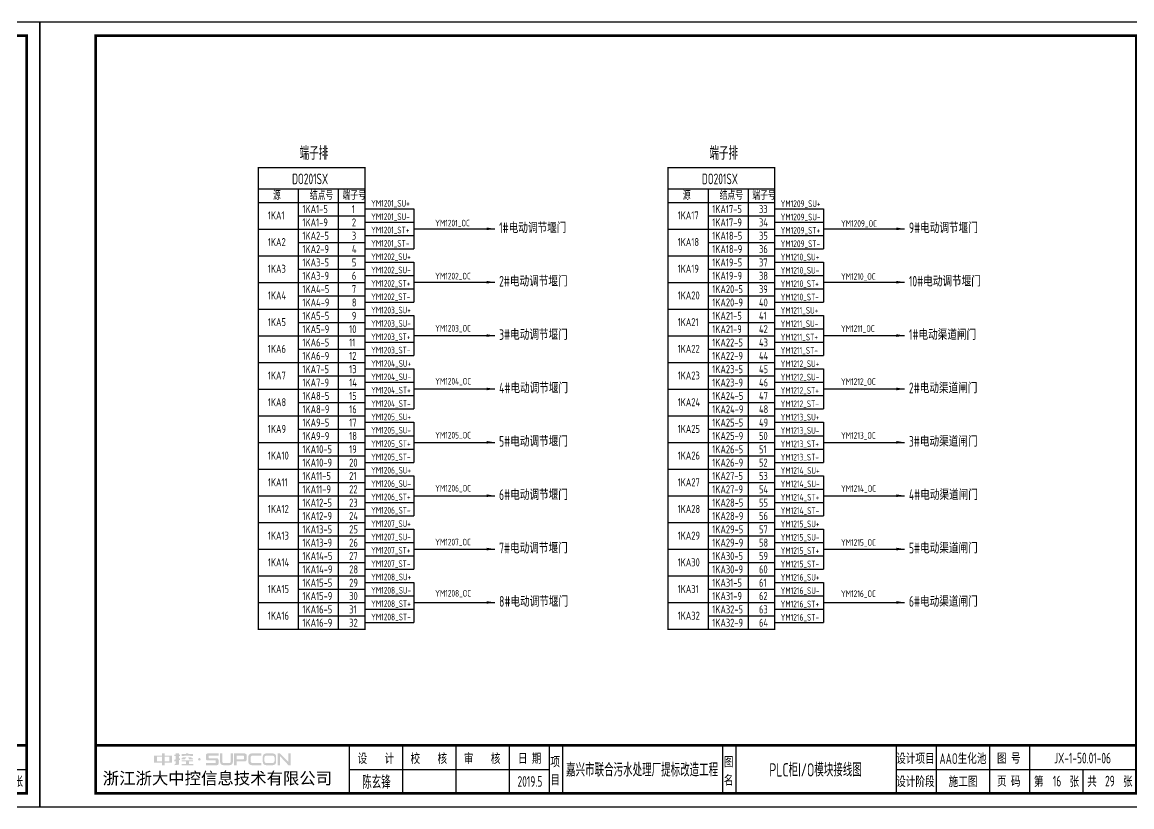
# Model space of a CAD drawing. Header units: millimetres. Extents: x 30557 to 235556, y -116603 to -73383.
# Drawn here: x 42964 to 47122, y -87020 to -84080 of the extents above; entities that cross this region are included whole.
import ezdxf
from ezdxf.enums import TextEntityAlignment as Align

# ---------------------------------------------------------------- set-up
doc = ezdxf.new("R2010")
doc.units = ezdxf.units.MM
doc.layers.add('1', color=3, linetype='Continuous')
doc.layers.add('符号层', color=3, linetype='Continuous')
doc.layers.add('_Drawing', color=7, linetype='Continuous', lineweight=25)
doc.styles.add('supcon', font='sceie.shx', dxfattribs={"width": 0.75, "height": 40, "bigfont": 'sceic.shx'})
doc.styles.add('Title', font='', dxfattribs={"height": 45})
doc.styles.get('Title').set_extended_font_data('SimHei')

# ---------------------------------------------------------------- blocks, each defined once
blk = doc.blocks.new('中控·SUPCON')
at = {"linetype": 'Continuous'}
h = blk.add_hatch(color=2, dxfattribs=at)
h.dxf.hatch_style = 1
h.paths.add_polyline_path([(34, 33), (20, 33), (20, 37), (15, 37), (15, 36), (15, 33), (0, 33), (0, 20), (13, 20), (15, 20), (15, 15), (20, 15), (20, 20), (22, 20), (34, 20)])
h.paths.add_polyline_path([(20, 30), (20, 31), (29, 31), (29, 22), (20, 22)], flags=16)
h.paths.add_polyline_path([(15, 30), (15, 22), (6, 22), (6, 31), (15, 31)], flags=16)
h.paths.add_polyline_path([(47, 32), (49, 32), (49, 35), (47, 35), (47, 37), (41, 37), (41, 35), (38, 35), (38, 32), (41, 32), (41, 25.8), (38, 25), (38, 22), (41, 22.8), (41, 18.3), (39, 17), (39, 15), (47, 16), (47, 24.5), (49, 25), (49, 28), (47, 27.5)])
h.paths.add_polyline_path([(61, 30), (55, 30), (52, 28), (52, 26), (58, 26)])
h.paths.add_polyline_path([(73, 28), (71, 28), (70, 30), (64, 30), (66, 26), (73, 26)])
h.paths.add_polyline_path([(73, 36), (64.6, 36), (64.6, 37), (60.4, 37), (60.4, 36), (52, 36), (52, 32), (56.8, 32), (56.8, 33.1), (68.2, 33.1), (68.2, 32), (73, 32)])
h.paths.add_polyline_path([(66, 22), (73, 22), (73, 24), (52, 24), (52, 22), (60, 22), (60, 17), (52, 17), (52, 15), (74, 15), (74, 17), (66, 17)])
h.paths.add_polyline_path([(82.7, 26.1, 1), (87.6, 26.1, 1)])
h.paths.add_polyline_path([(118, 28), (103.5, 28, -0.414214), (102.5, 29), (102.5, 32, -0.414214), (103.5, 33), (121, 33), (121, 37), (100.5, 37, 0.414214), (97.5, 34), (97.5, 27, 0.414214), (100.5, 24), (115, 24, -0.414214), (116, 23), (116, 20, -0.414214), (115, 19), (97.5, 19), (97.5, 15), (118, 15, 0.414214), (121, 18), (121, 25, 0.414214)])
h.paths.add_polyline_path([(128, 37), (124, 37), (124, 36), (124, 21, 0.414214), (130, 15), (142, 15, 0.414214), (148, 21), (148, 37), (144, 37), (144, 22, -0.414214), (141, 19), (131, 19, -0.414214), (128, 22)])
h.paths.add_polyline_path([(174, 26), (174, 33, 0.414214), (170, 37), (150, 37), (150, 36), (150, 15), (155, 15), (155, 22), (170, 22, 0.414214)])
h.paths.add_polyline_path([(167, 26), (155, 26), (155, 33), (167, 33, -0.414214), (169, 31), (169, 28, -0.414214)], flags=16)
h.paths.add_polyline_path([(201, 19), (185, 19, -0.414214), (181, 23), (181, 29, -0.414214), (185, 33), (201, 33), (201, 37), (183, 37, 0.414214), (177, 31), (177, 21, 0.414214), (183, 15), (201, 15)])
h.paths.add_polyline_path([(229, 21), (229, 31, 0.414214), (223, 37), (210, 37, 0.414214), (204, 31), (204, 21, 0.414214), (210, 15), (223, 15, 0.414214)])
h.paths.add_polyline_path([(207, 23), (207, 29, -0.414214), (211, 33), (222, 33, -0.414214), (226, 29), (226, 23, -0.414214), (222, 19), (211, 19, -0.414214)], flags=16)
h.paths.add_polyline_path([(236, 32.1), (252, 15), (256, 15), (256, 37), (252, 37), (252, 21), (236, 37), (232, 37), (232, 36), (232, 15), (236, 15)])
h = blk.add_hatch(color=2, dxfattribs=at)
h.dxf.hatch_style = 1
h.paths.add_polyline_path([(34, 33), (20, 33), (20, 37), (15, 37), (15, 36), (15, 33), (0, 33), (0, 20), (13, 20), (15, 20), (15, 15), (20, 15), (20, 20), (22, 20), (34, 20)])
h.paths.add_polyline_path([(20, 30), (20, 31), (29, 31), (29, 22), (20, 22)], flags=16)
h.paths.add_polyline_path([(15, 30), (15, 22), (6, 22), (6, 31), (15, 31)], flags=16)
h.paths.add_polyline_path([(47, 32), (49, 32), (49, 35), (47, 35), (47, 37), (41, 37), (41, 35), (38, 35), (38, 32), (41, 32), (41, 25.8), (38, 25), (38, 22), (41, 22.8), (41, 18.3), (39, 17), (39, 15), (47, 16), (47, 24.5), (49, 25), (49, 28), (47, 27.5)])
h.paths.add_polyline_path([(61, 30), (55, 30), (52, 28), (52, 26), (58, 26)])
h.paths.add_polyline_path([(73, 28), (71, 28), (70, 30), (64, 30), (66, 26), (73, 26)])
h.paths.add_polyline_path([(73, 36), (64.6, 36), (64.6, 37), (60.4, 37), (60.4, 36), (52, 36), (52, 32), (56.8, 32), (56.8, 33.1), (68.2, 33.1), (68.2, 32), (73, 32)])
h.paths.add_polyline_path([(66, 22), (73, 22), (73, 24), (52, 24), (52, 22), (60, 22), (60, 17), (52, 17), (52, 15), (74, 15), (74, 17), (66, 17)])
h.paths.add_polyline_path([(82.7, 26.1, 1), (87.6, 26.1, 1)])
h.paths.add_polyline_path([(118, 28), (103.5, 28, -0.414214), (102.5, 29), (102.5, 32, -0.414214), (103.5, 33), (121, 33), (121, 37), (100.5, 37, 0.414214), (97.5, 34), (97.5, 27, 0.414214), (100.5, 24), (115, 24, -0.414214), (116, 23), (116, 20, -0.414214), (115, 19), (97.5, 19), (97.5, 15), (118, 15, 0.414214), (121, 18), (121, 25, 0.414214)])
h.paths.add_polyline_path([(128, 37), (124, 37), (124, 36), (124, 21, 0.414214), (130, 15), (142, 15, 0.414214), (148, 21), (148, 37), (144, 37), (144, 22, -0.414214), (141, 19), (131, 19, -0.414214), (128, 22)])
h.paths.add_polyline_path([(174, 26), (174, 33, 0.414214), (170, 37), (150, 37), (150, 36), (150, 15), (155, 15), (155, 22), (170, 22, 0.414214)])
h.paths.add_polyline_path([(167, 26), (155, 26), (155, 33), (167, 33, -0.414214), (169, 31), (169, 28, -0.414214)], flags=16)
h.paths.add_polyline_path([(201, 19), (185, 19, -0.414214), (181, 23), (181, 29, -0.414214), (185, 33), (201, 33), (201, 37), (183, 37, 0.414214), (177, 31), (177, 21, 0.414214), (183, 15), (201, 15)])
h.paths.add_polyline_path([(229, 21), (229, 31, 0.414214), (223, 37), (210, 37, 0.414214), (204, 31), (204, 21, 0.414214), (210, 15), (223, 15, 0.414214)])
h.paths.add_polyline_path([(207, 23), (207, 29, -0.414214), (211, 33), (222, 33, -0.414214), (226, 29), (226, 23, -0.414214), (222, 19), (211, 19, -0.414214)], flags=16)
h.paths.add_polyline_path([(236, 32.1), (252, 15), (256, 15), (256, 37), (252, 37), (252, 21), (236, 37), (232, 37), (232, 36), (232, 15), (236, 15)])
h = blk.add_hatch(color=2, dxfattribs=at)
h.dxf.hatch_style = 1
h.paths.add_polyline_path([(34, 33), (20, 33), (20, 37), (15, 37), (15, 36), (15, 33), (0, 33), (0, 20), (13, 20), (15, 20), (15, 15), (20, 15), (20, 20), (22, 20), (34, 20)])
h.paths.add_polyline_path([(20, 30), (20, 31), (29, 31), (29, 22), (20, 22)], flags=16)
h.paths.add_polyline_path([(15, 30), (15, 22), (6, 22), (6, 31), (15, 31)], flags=16)
h.paths.add_polyline_path([(47, 32), (49, 32), (49, 35), (47, 35), (47, 37), (41, 37), (41, 35), (38, 35), (38, 32), (41, 32), (41, 25.8), (38, 25), (38, 22), (41, 22.8), (41, 18.3), (39, 17), (39, 15), (47, 16), (47, 24.5), (49, 25), (49, 28), (47, 27.5)])
h.paths.add_polyline_path([(61, 30), (55, 30), (52, 28), (52, 26), (58, 26)])
h.paths.add_polyline_path([(73, 28), (71, 28), (70, 30), (64, 30), (66, 26), (73, 26)])
h.paths.add_polyline_path([(73, 36), (64.6, 36), (64.6, 37), (60.4, 37), (60.4, 36), (52, 36), (52, 32), (56.8, 32), (56.8, 33.1), (68.2, 33.1), (68.2, 32), (73, 32)])
h.paths.add_polyline_path([(66, 22), (73, 22), (73, 24), (52, 24), (52, 22), (60, 22), (60, 17), (52, 17), (52, 15), (74, 15), (74, 17), (66, 17)])
h.paths.add_polyline_path([(82.7, 26.1, 1), (87.6, 26.1, 1)])
h.paths.add_polyline_path([(118, 28), (103.5, 28, -0.414214), (102.5, 29), (102.5, 32, -0.414214), (103.5, 33), (121, 33), (121, 37), (100.5, 37, 0.414214), (97.5, 34), (97.5, 27, 0.414214), (100.5, 24), (115, 24, -0.414214), (116, 23), (116, 20, -0.414214), (115, 19), (97.5, 19), (97.5, 15), (118, 15, 0.414214), (121, 18), (121, 25, 0.414214)])
h.paths.add_polyline_path([(128, 37), (124, 37), (124, 36), (124, 21, 0.414214), (130, 15), (142, 15, 0.414214), (148, 21), (148, 37), (144, 37), (144, 22, -0.414214), (141, 19), (131, 19, -0.414214), (128, 22)])
h.paths.add_polyline_path([(174, 26), (174, 33, 0.414214), (170, 37), (150, 37), (150, 36), (150, 15), (155, 15), (155, 22), (170, 22, 0.414214)])
h.paths.add_polyline_path([(167, 26), (155, 26), (155, 33), (167, 33, -0.414214), (169, 31), (169, 28, -0.414214)], flags=16)
h.paths.add_polyline_path([(201, 19), (185, 19, -0.414214), (181, 23), (181, 29, -0.414214), (185, 33), (201, 33), (201, 37), (183, 37, 0.414214), (177, 31), (177, 21, 0.414214), (183, 15), (201, 15)])
h.paths.add_polyline_path([(229, 21), (229, 31, 0.414214), (223, 37), (210, 37, 0.414214), (204, 31), (204, 21, 0.414214), (210, 15), (223, 15, 0.414214)])
h.paths.add_polyline_path([(207, 23), (207, 29, -0.414214), (211, 33), (222, 33, -0.414214), (226, 29), (226, 23, -0.414214), (222, 19), (211, 19, -0.414214)], flags=16)
h.paths.add_polyline_path([(236, 32.1), (252, 15), (256, 15), (256, 37), (252, 37), (252, 21), (236, 37), (232, 37), (232, 36), (232, 15), (236, 15)])
h = blk.add_hatch(color=2, dxfattribs=at)
h.dxf.hatch_style = 1
h.paths.add_polyline_path([(34, 33), (20, 33), (20, 37), (15, 37), (15, 36), (15, 33), (0, 33), (0, 20), (13, 20), (15, 20), (15, 15), (20, 15), (20, 20), (22, 20), (34, 20)])
h.paths.add_polyline_path([(20, 30), (20, 31), (29, 31), (29, 22), (20, 22)], flags=16)
h.paths.add_polyline_path([(15, 30), (15, 22), (6, 22), (6, 31), (15, 31)], flags=16)
h.paths.add_polyline_path([(47, 32), (49, 32), (49, 35), (47, 35), (47, 37), (41, 37), (41, 35), (38, 35), (38, 32), (41, 32), (41, 25.8), (38, 25), (38, 22), (41, 22.8), (41, 18.3), (39, 17), (39, 15), (47, 16), (47, 24.5), (49, 25), (49, 28), (47, 27.5)])
h.paths.add_polyline_path([(61, 30), (55, 30), (52, 28), (52, 26), (58, 26)])
h.paths.add_polyline_path([(73, 28), (71, 28), (70, 30), (64, 30), (66, 26), (73, 26)])
h.paths.add_polyline_path([(73, 36), (64.6, 36), (64.6, 37), (60.4, 37), (60.4, 36), (52, 36), (52, 32), (56.8, 32), (56.8, 33.1), (68.2, 33.1), (68.2, 32), (73, 32)])
h.paths.add_polyline_path([(66, 22), (73, 22), (73, 24), (52, 24), (52, 22), (60, 22), (60, 17), (52, 17), (52, 15), (74, 15), (74, 17), (66, 17)])
h.paths.add_polyline_path([(82.7, 26.1, 1), (87.6, 26.1, 1)])
h.paths.add_polyline_path([(118, 28), (103.5, 28, -0.414214), (102.5, 29), (102.5, 32, -0.414214), (103.5, 33), (121, 33), (121, 37), (100.5, 37, 0.414214), (97.5, 34), (97.5, 27, 0.414214), (100.5, 24), (115, 24, -0.414214), (116, 23), (116, 20, -0.414214), (115, 19), (97.5, 19), (97.5, 15), (118, 15, 0.414214), (121, 18), (121, 25, 0.414214)])
h.paths.add_polyline_path([(128, 37), (124, 37), (124, 36), (124, 21, 0.414214), (130, 15), (142, 15, 0.414214), (148, 21), (148, 37), (144, 37), (144, 22, -0.414214), (141, 19), (131, 19, -0.414214), (128, 22)])
h.paths.add_polyline_path([(174, 26), (174, 33, 0.414214), (170, 37), (150, 37), (150, 36), (150, 15), (155, 15), (155, 22), (170, 22, 0.414214)])
h.paths.add_polyline_path([(167, 26), (155, 26), (155, 33), (167, 33, -0.414214), (169, 31), (169, 28, -0.414214)], flags=16)
h.paths.add_polyline_path([(201, 19), (185, 19, -0.414214), (181, 23), (181, 29, -0.414214), (185, 33), (201, 33), (201, 37), (183, 37, 0.414214), (177, 31), (177, 21, 0.414214), (183, 15), (201, 15)])
h.paths.add_polyline_path([(229, 21), (229, 31, 0.414214), (223, 37), (210, 37, 0.414214), (204, 31), (204, 21, 0.414214), (210, 15), (223, 15, 0.414214)])
h.paths.add_polyline_path([(207, 23), (207, 29, -0.414214), (211, 33), (222, 33, -0.414214), (226, 29), (226, 23, -0.414214), (222, 19), (211, 19, -0.414214)], flags=16)
h.paths.add_polyline_path([(236, 32.1), (252, 15), (256, 15), (256, 37), (252, 37), (252, 21), (236, 37), (232, 37), (232, 36), (232, 15), (236, 15)])
h = blk.add_hatch(color=2, dxfattribs=at)
h.dxf.hatch_style = 1
h.paths.add_polyline_path([(34, 33), (20, 33), (20, 37), (15, 37), (15, 36), (15, 33), (0, 33), (0, 20), (13, 20), (15, 20), (15, 15), (20, 15), (20, 20), (22, 20), (34, 20)])
h.paths.add_polyline_path([(20, 30), (20, 31), (29, 31), (29, 22), (20, 22)], flags=16)
h.paths.add_polyline_path([(15, 30), (15, 22), (6, 22), (6, 31), (15, 31)], flags=16)
h.paths.add_polyline_path([(47, 32), (49, 32), (49, 35), (47, 35), (47, 37), (41, 37), (41, 35), (38, 35), (38, 32), (41, 32), (41, 25.8), (38, 25), (38, 22), (41, 22.8), (41, 18.3), (39, 17), (39, 15), (47, 16), (47, 24.5), (49, 25), (49, 28), (47, 27.5)])
h.paths.add_polyline_path([(61, 30), (55, 30), (52, 28), (52, 26), (58, 26)])
h.paths.add_polyline_path([(73, 28), (71, 28), (70, 30), (64, 30), (66, 26), (73, 26)])
h.paths.add_polyline_path([(73, 36), (64.6, 36), (64.6, 37), (60.4, 37), (60.4, 36), (52, 36), (52, 32), (56.8, 32), (56.8, 33.1), (68.2, 33.1), (68.2, 32), (73, 32)])
h.paths.add_polyline_path([(66, 22), (73, 22), (73, 24), (52, 24), (52, 22), (60, 22), (60, 17), (52, 17), (52, 15), (74, 15), (74, 17), (66, 17)])
h.paths.add_polyline_path([(82.7, 26.1, 1), (87.6, 26.1, 1)])
h.paths.add_polyline_path([(118, 28), (103.5, 28, -0.414214), (102.5, 29), (102.5, 32, -0.414214), (103.5, 33), (121, 33), (121, 37), (100.5, 37, 0.414214), (97.5, 34), (97.5, 27, 0.414214), (100.5, 24), (115, 24, -0.414214), (116, 23), (116, 20, -0.414214), (115, 19), (97.5, 19), (97.5, 15), (118, 15, 0.414214), (121, 18), (121, 25, 0.414214)])
h.paths.add_polyline_path([(128, 37), (124, 37), (124, 36), (124, 21, 0.414214), (130, 15), (142, 15, 0.414214), (148, 21), (148, 37), (144, 37), (144, 22, -0.414214), (141, 19), (131, 19, -0.414214), (128, 22)])
h.paths.add_polyline_path([(174, 26), (174, 33, 0.414214), (170, 37), (150, 37), (150, 36), (150, 15), (155, 15), (155, 22), (170, 22, 0.414214)])
h.paths.add_polyline_path([(167, 26), (155, 26), (155, 33), (167, 33, -0.414214), (169, 31), (169, 28, -0.414214)], flags=16)
h.paths.add_polyline_path([(201, 19), (185, 19, -0.414214), (181, 23), (181, 29, -0.414214), (185, 33), (201, 33), (201, 37), (183, 37, 0.414214), (177, 31), (177, 21, 0.414214), (183, 15), (201, 15)])
h.paths.add_polyline_path([(229, 21), (229, 31, 0.414214), (223, 37), (210, 37, 0.414214), (204, 31), (204, 21, 0.414214), (210, 15), (223, 15, 0.414214)])
h.paths.add_polyline_path([(207, 23), (207, 29, -0.414214), (211, 33), (222, 33, -0.414214), (226, 29), (226, 23, -0.414214), (222, 19), (211, 19, -0.414214)], flags=16)
h.paths.add_polyline_path([(236, 32.1), (252, 15), (256, 15), (256, 37), (252, 37), (252, 21), (236, 37), (232, 37), (232, 36), (232, 15), (236, 15)])
h = blk.add_hatch(color=2, dxfattribs=at)
h.dxf.hatch_style = 1
h.paths.add_polyline_path([(34, 33), (20, 33), (20, 37), (15, 37), (15, 36), (15, 33), (0, 33), (0, 20), (13, 20), (15, 20), (15, 15), (20, 15), (20, 20), (22, 20), (34, 20)])
h.paths.add_polyline_path([(20, 30), (20, 31), (29, 31), (29, 22), (20, 22)], flags=16)
h.paths.add_polyline_path([(15, 30), (15, 22), (6, 22), (6, 31), (15, 31)], flags=16)
h.paths.add_polyline_path([(47, 32), (49, 32), (49, 35), (47, 35), (47, 37), (41, 37), (41, 35), (38, 35), (38, 32), (41, 32), (41, 25.8), (38, 25), (38, 22), (41, 22.8), (41, 18.3), (39, 17), (39, 15), (47, 16), (47, 24.5), (49, 25), (49, 28), (47, 27.5)])
h.paths.add_polyline_path([(61, 30), (55, 30), (52, 28), (52, 26), (58, 26)])
h.paths.add_polyline_path([(73, 28), (71, 28), (70, 30), (64, 30), (66, 26), (73, 26)])
h.paths.add_polyline_path([(73, 36), (64.6, 36), (64.6, 37), (60.4, 37), (60.4, 36), (52, 36), (52, 32), (56.8, 32), (56.8, 33.1), (68.2, 33.1), (68.2, 32), (73, 32)])
h.paths.add_polyline_path([(66, 22), (73, 22), (73, 24), (52, 24), (52, 22), (60, 22), (60, 17), (52, 17), (52, 15), (74, 15), (74, 17), (66, 17)])
h.paths.add_polyline_path([(82.7, 26.1, 1), (87.6, 26.1, 1)])
h.paths.add_polyline_path([(118, 28), (103.5, 28, -0.414214), (102.5, 29), (102.5, 32, -0.414214), (103.5, 33), (121, 33), (121, 37), (100.5, 37, 0.414214), (97.5, 34), (97.5, 27, 0.414214), (100.5, 24), (115, 24, -0.414214), (116, 23), (116, 20, -0.414214), (115, 19), (97.5, 19), (97.5, 15), (118, 15, 0.414214), (121, 18), (121, 25, 0.414214)])
h.paths.add_polyline_path([(128, 37), (124, 37), (124, 36), (124, 21, 0.414214), (130, 15), (142, 15, 0.414214), (148, 21), (148, 37), (144, 37), (144, 22, -0.414214), (141, 19), (131, 19, -0.414214), (128, 22)])
h.paths.add_polyline_path([(174, 26), (174, 33, 0.414214), (170, 37), (150, 37), (150, 36), (150, 15), (155, 15), (155, 22), (170, 22, 0.414214)])
h.paths.add_polyline_path([(167, 26), (155, 26), (155, 33), (167, 33, -0.414214), (169, 31), (169, 28, -0.414214)], flags=16)
h.paths.add_polyline_path([(201, 19), (185, 19, -0.414214), (181, 23), (181, 29, -0.414214), (185, 33), (201, 33), (201, 37), (183, 37, 0.414214), (177, 31), (177, 21, 0.414214), (183, 15), (201, 15)])
h.paths.add_polyline_path([(229, 21), (229, 31, 0.414214), (223, 37), (210, 37, 0.414214), (204, 31), (204, 21, 0.414214), (210, 15), (223, 15, 0.414214)])
h.paths.add_polyline_path([(207, 23), (207, 29, -0.414214), (211, 33), (222, 33, -0.414214), (226, 29), (226, 23, -0.414214), (222, 19), (211, 19, -0.414214)], flags=16)
h.paths.add_polyline_path([(236, 32.1), (252, 15), (256, 15), (256, 37), (252, 37), (252, 21), (236, 37), (232, 37), (232, 36), (232, 15), (236, 15)])
blk = doc.blocks.new('supcon图框')
at = {"linetype": 'Continuous'}
for p, q in [((6145.7, 4361.7), (1987.7, 4361.7)), ((1987.7, 4361.7), (1987.7, 1421.7)), ((6145.7, 1421.7), (6145.7, 4361.7)), ((1987.7, 1421.7), (6145.7, 1421.7))]:
    blk.add_line(p, q, dxfattribs=at)
for p, q in [((3145.7, 1651.7), (3145.7, 1471.7)), ((3345.7, 1651.7), (3345.7, 1471.7)), ((3545.7, 1651.7), (3545.7, 1471.7)), ((3745.7, 1651.7), (3745.7, 1471.7)), ((3895.7, 1651.7), (3895.7, 1471.7)), ((3945.7, 1651.7), (3945.7, 1471.7)), ((4545.7, 1651.7), (4545.7, 1471.7)), ((4595.7, 1651.7), (4595.7, 1471.7)), ((5195.7, 1651.7), (5195.7, 1471.7)), ((5345.7, 1651.7), (5345.7, 1471.7)), ((5545.7, 1651.7), (5545.7, 1471.7)), ((5695.7, 1651.7), (5695.7, 1471.7)), ((3145.7, 1561.7), (3895.7, 1561.7)), ((5195.7, 1561.7), (6095.7, 1561.7)), ((5895.7, 1561.7), (5895.7, 1471.7))]:
    blk.add_line(p, q)
at = {"linetype": 'Continuous', "const_width": 10}
blk.add_lwpolyline([(2195.7, 4311.7), (6095.7, 4311.7), (6095.7, 1471.7), (2195.7, 1471.7)], close=True, dxfattribs=at)
blk.add_lwpolyline([(2195.7, 1651.7), (6095.7, 1651.7)], dxfattribs=at)
at = {"linetype": 'Continuous', "xscale": 2, "yscale": 2, "zscale": 2}
blk.add_blockref('中控·SUPCON', (2414.6, 1547.7), dxfattribs=at)
at = {"style": 'supcon', "width": 0.75}
for s, p in [('设    计', (3246.2, 1604.2)), ('校    核', (3444.8, 1604.2)), ('审    核', (3644.5, 1604.2)), ('日 期', (3822.5, 1604.2)), ('设计项目', (5268, 1604.2)), ('图 号', (5618, 1604.2)), ('项', (3918.2, 1590.7)), ('图', (4568.2, 1590.7)), ('目', (3918.2, 1522.9)), ('名', (4568.2, 1522.9)), ('设计阶段', (5268, 1518.1)), ('施工图', (5446.5, 1518.1)), ('页 码', (5618, 1518.1)), ('第      张', (5797, 1518.1)), ('共      张', (5997, 1518.1))]:
    blk.add_text(s, height=40, dxfattribs=at).set_placement(p, align=Align.MIDDLE)
at = {"style": 'Title'}
blk.add_text('浙江浙大中控信息技术有限公司', height=45, dxfattribs=at).set_placement((2222.8, 1506.2))
blk = doc.blocks.new('DO端子接线表1')
at = {"lineweight": -3}
for p, q in [((19587.6, 29279.5), (19587.6, 27629.5)), ((19737.6, 29279.5), (19737.6, 27629.5)), ((19437.6, 29229.5), (19837.6, 29229.5)), ((19587.6, 29179.5), (19837.6, 29179.5)), ((19437.6, 29129.5), (19837.6, 29129.5)), ((19587.6, 29079.5), (19837.6, 29079.5)), ((19437.6, 29029.5), (19837.6, 29029.5)), ((19587.6, 28979.5), (19837.6, 28979.5)), ((19437.6, 28929.5), (19837.6, 28929.5)), ((19587.6, 28879.5), (19837.6, 28879.5)), ((19437.6, 28829.5), (19837.6, 28829.5)), ((19587.6, 28779.5), (19837.6, 28779.5)), ((19437.6, 28729.5), (19837.6, 28729.5)), ((19587.6, 28679.5), (19837.6, 28679.5)), ((19437.6, 28629.5), (19837.6, 28629.5)), ((19587.6, 28579.5), (19837.6, 28579.5)), ((19437.6, 28529.5), (19837.6, 28529.5)), ((19587.6, 28479.5), (19837.6, 28479.5)), ((19437.6, 28429.5), (19837.6, 28429.5)), ((19587.6, 28379.5), (19837.6, 28379.5)), ((19437.6, 28329.5), (19837.6, 28329.5)), ((19587.6, 28279.5), (19837.6, 28279.5)), ((19437.6, 28229.5), (19837.6, 28229.5)), ((19587.6, 28179.5), (19837.6, 28179.5)), ((19437.6, 28129.5), (19837.6, 28129.5)), ((19587.6, 28079.5), (19837.6, 28079.5)), ((19437.6, 28029.5), (19837.6, 28029.5)), ((19587.6, 27979.5), (19837.6, 27979.5)), ((19437.6, 27929.5), (19837.6, 27929.5)), ((19587.6, 27879.5), (19837.6, 27879.5)), ((19437.6, 27829.5), (19837.6, 27829.5)), ((19587.6, 27779.5), (19837.6, 27779.5)), ((19437.6, 27729.5), (19837.6, 27729.5)), ((19587.6, 27679.5), (19837.6, 27679.5))]:
    blk.add_line(p, q, dxfattribs=at)
at = {"lineweight": -3, "const_width": 5}
blk.add_lwpolyline([(19437.6, 29359.5), (19437.6, 27629.5), (19837.6, 27629.5), (19837.6, 29359.5)], close=True, dxfattribs=at)
blk.add_lwpolyline([(19437.6, 29279.5), (19837.6, 29279.5)], dxfattribs=at)
at = {"color": 7, "style": 'supcon', "width": 0.75}
for s, p in [('结点号', (19630.8, 29239.3)), ('端子号', (19753.3, 29239.3)), ('源', (19492.9, 29239.3)), ('1', (19788.4, 29189.3)), ('2', (19788.4, 29139.3)), ('3', (19788.4, 29089.3)), ('4', (19788.4, 29039.3)), ('5', (19788.4, 28989.3)), ('6', (19788.4, 28939.3)), ('7', (19788.4, 28889.3)), ('8', (19788.4, 28839.3)), ('9', (19788.4, 28789.3)), ('10', (19778.4, 28739.3)), ('11', (19778.4, 28689.3)), ('12', (19778.4, 28639.3)), ('13', (19778.4, 28589.3)), ('14', (19778.4, 28539.3)), ('15', (19778.4, 28489.3)), ('16', (19778.4, 28439.3)), ('17', (19778.4, 28389.3)), ('18', (19778.4, 28339.3)), ('19', (19778.4, 28289.3)), ('20', (19778.4, 28239.3)), ('21', (19778.4, 28189.3)), ('22', (19778.4, 28139.3)), ('23', (19778.4, 28089.3)), ('24', (19778.4, 28039.3)), ('25', (19778.4, 27989.3)), ('26', (19778.4, 27939.3)), ('27', (19778.4, 27889.3)), ('28', (19778.4, 27839.3)), ('29', (19778.4, 27789.3)), ('30', (19778.4, 27739.3)), ('31', (19778.4, 27689.3)), ('32', (19778.4, 27639.3))]:
    blk.add_text(s, height=30, dxfattribs=at).set_placement(p)
blk = doc.blocks.new('DO端子接线表2')
at = {"lineweight": -3}
for p, q in [((21123.2, 29279.5), (21123.2, 27629.5)), ((21273.2, 29279.5), (21273.2, 27629.5)), ((20973.2, 29229.5), (21373.2, 29229.5)), ((21123.2, 29179.5), (21373.2, 29179.5)), ((20973.2, 29129.5), (21373.2, 29129.5)), ((21123.2, 29079.5), (21373.2, 29079.5)), ((20973.2, 29029.5), (21373.2, 29029.5)), ((21123.2, 28979.5), (21373.2, 28979.5)), ((20973.2, 28929.5), (21373.2, 28929.5)), ((21123.2, 28879.5), (21373.2, 28879.5)), ((20973.2, 28829.5), (21373.2, 28829.5)), ((21123.2, 28779.5), (21373.2, 28779.5)), ((20973.2, 28729.5), (21373.2, 28729.5)), ((21123.2, 28679.5), (21373.2, 28679.5)), ((20973.2, 28629.5), (21373.2, 28629.5)), ((21123.2, 28579.5), (21373.2, 28579.5)), ((20973.2, 28529.5), (21373.2, 28529.5)), ((21123.2, 28479.5), (21373.2, 28479.5)), ((20973.2, 28429.5), (21373.2, 28429.5)), ((21123.2, 28379.5), (21373.2, 28379.5)), ((20973.2, 28329.5), (21373.2, 28329.5)), ((21123.2, 28279.5), (21373.2, 28279.5)), ((20973.2, 28229.5), (21373.2, 28229.5)), ((21123.2, 28179.5), (21373.2, 28179.5)), ((20973.2, 28129.5), (21373.2, 28129.5)), ((21123.2, 28079.5), (21373.2, 28079.5)), ((20973.2, 28029.5), (21373.2, 28029.5)), ((21123.2, 27979.5), (21373.2, 27979.5)), ((20973.2, 27929.5), (21373.2, 27929.5)), ((21123.2, 27879.5), (21373.2, 27879.5)), ((20973.2, 27829.5), (21373.2, 27829.5)), ((21123.2, 27779.5), (21373.2, 27779.5)), ((20973.2, 27729.5), (21373.2, 27729.5)), ((21123.2, 27679.5), (21373.2, 27679.5))]:
    blk.add_line(p, q, dxfattribs=at)
at = {"lineweight": -3, "const_width": 5}
blk.add_lwpolyline([(20973.2, 29359.5), (20973.2, 27629.5), (21373.2, 27629.5), (21373.2, 29359.5)], close=True, dxfattribs=at)
blk.add_lwpolyline([(20973.2, 29279.5), (21373.2, 29279.5)], dxfattribs=at)
at = {"color": 7, "style": 'supcon', "width": 0.75}
for s, p in [('结点号', (21166.4, 29239.3)), ('端子号', (21288.9, 29239.3)), ('源', (21028.5, 29239.3)), ('33', (21314, 29189.3)), ('34', (21314, 29139.3)), ('35', (21314, 29089.3)), ('36', (21314, 29039.3)), ('37', (21314, 28989.3)), ('38', (21314, 28939.3)), ('39', (21314, 28889.3)), ('40', (21314, 28839.3)), ('41', (21314, 28789.3)), ('42', (21314, 28739.3)), ('43', (21314, 28689.3)), ('44', (21314, 28639.3)), ('45', (21314, 28589.3)), ('46', (21314, 28539.3)), ('47', (21314, 28489.3)), ('48', (21314, 28439.3)), ('49', (21314, 28389.3)), ('50', (21314, 28339.3)), ('51', (21314, 28289.3)), ('52', (21314, 28239.3)), ('53', (21314, 28189.3)), ('54', (21314, 28139.3)), ('55', (21314, 28089.3)), ('56', (21314, 28039.3)), ('57', (21314, 27989.3)), ('58', (21314, 27939.3)), ('59', (21314, 27889.3)), ('60', (21314, 27839.3)), ('61', (21314, 27789.3)), ('62', (21314, 27739.3)), ('63', (21314, 27689.3)), ('64', (21314, 27639.3))]:
    blk.add_text(s, height=30, dxfattribs=at).set_placement(p)

msp = doc.modelspace()

# ---------------------------------------------------------------- linework, layer by layer
for p, q in [((44248.7, -84779.4), (44431.2, -84779.4)), ((44431.2, -84779.4), (44431.2, -84929.4)), ((45784.4, -84779.4), (45966.9, -84779.4)), ((45966.9, -84779.4), (45966.9, -84929.4)), ((44248.7, -84829.4), (44431.2, -84829.4)), ((44431.2, -84854.4), (44735.1, -84854.4)), ((45784.4, -84829.4), (45966.9, -84829.4)), ((45966.9, -84854.4), (46270.8, -84854.4)), ((44248.7, -84879.4), (44431.2, -84879.4)), ((45784.4, -84879.4), (45966.9, -84879.4)), ((44248.7, -84929.4), (44431.2, -84929.4)), ((45784.4, -84929.4), (45966.9, -84929.4)), ((44248.7, -84979.4), (44431.2, -84979.4)), ((44431.2, -84979.4), (44431.2, -85129.4)), ((45784.4, -84979.4), (45966.9, -84979.4)), ((45966.9, -84979.4), (45966.9, -85129.4)), ((44248.7, -85029.4), (44431.2, -85029.4)), ((45784.4, -85029.4), (45966.9, -85029.4)), ((44431.2, -85054.4), (44735.1, -85054.4)), ((45966.9, -85054.4), (46270.8, -85054.4)), ((44248.7, -85079.4), (44431.2, -85079.4)), ((45784.4, -85079.4), (45966.9, -85079.4)), ((44248.7, -85129.4), (44431.2, -85129.4)), ((45784.4, -85129.4), (45966.9, -85129.4)), ((44248.7, -85179.4), (44431.2, -85179.4)), ((44431.2, -85179.4), (44431.2, -85329.4)), ((45784.4, -85179.4), (45966.9, -85179.4)), ((45966.9, -85179.4), (45966.9, -85329.4)), ((44248.7, -85229.4), (44431.2, -85229.4)), ((45784.4, -85229.4), (45966.9, -85229.4)), ((44248.7, -85279.4), (44431.2, -85279.4)), ((44431.2, -85254.4), (44735.1, -85254.4)), ((45784.4, -85279.4), (45966.9, -85279.4)), ((45966.9, -85254.4), (46270.8, -85254.4)), ((44248.7, -85329.4), (44431.2, -85329.4)), ((45784.4, -85329.4), (45966.9, -85329.4)), ((44248.7, -85379.4), (44431.2, -85379.4)), ((44431.2, -85379.4), (44431.2, -85529.4)), ((45784.4, -85379.4), (45966.9, -85379.4)), ((45966.9, -85379.4), (45966.9, -85529.4)), ((44248.7, -85429.4), (44431.2, -85429.4)), ((45784.4, -85429.4), (45966.9, -85429.4)), ((44248.7, -85479.4), (44431.2, -85479.4)), ((44431.2, -85454.4), (44735.1, -85454.4)), ((45784.4, -85479.4), (45966.9, -85479.4)), ((45966.9, -85454.4), (46270.8, -85454.4)), ((44248.7, -85529.4), (44431.2, -85529.4)), ((45784.4, -85529.4), (45966.9, -85529.4)), ((44248.7, -85579.4), (44431.2, -85579.4)), ((44431.2, -85579.4), (44431.2, -85729.4)), ((45784.4, -85579.4), (45966.9, -85579.4)), ((45966.9, -85579.4), (45966.9, -85729.4)), ((44248.7, -85629.4), (44431.2, -85629.4)), ((44431.2, -85654.4), (44735.1, -85654.4)), ((45784.4, -85629.4), (45966.9, -85629.4)), ((45966.9, -85654.4), (46270.8, -85654.4)), ((44248.7, -85679.4), (44431.2, -85679.4)), ((45784.4, -85679.4), (45966.9, -85679.4)), ((44248.7, -85729.4), (44431.2, -85729.4)), ((45784.4, -85729.4), (45966.9, -85729.4)), ((44248.7, -85779.4), (44431.2, -85779.4)), ((44431.2, -85779.4), (44431.2, -85929.4)), ((45784.4, -85779.4), (45966.9, -85779.4)), ((45966.9, -85779.4), (45966.9, -85929.4)), ((44248.7, -85829.4), (44431.2, -85829.4)), ((44431.2, -85854.4), (44735.1, -85854.4)), ((45784.4, -85829.4), (45966.9, -85829.4)), ((45966.9, -85854.4), (46270.8, -85854.4)), ((44248.7, -85879.4), (44431.2, -85879.4)), ((45784.4, -85879.4), (45966.9, -85879.4)), ((44248.7, -85929.4), (44431.2, -85929.4)), ((45784.4, -85929.4), (45966.9, -85929.4)), ((44248.7, -85979.4), (44431.2, -85979.4)), ((44431.2, -85979.4), (44431.2, -86129.4)), ((45784.4, -85979.4), (45966.9, -85979.4)), ((45966.9, -85979.4), (45966.9, -86129.4)), ((44248.7, -86029.4), (44431.2, -86029.4)), ((44431.2, -86054.4), (44735.1, -86054.4)), ((45784.4, -86029.4), (45966.9, -86029.4)), ((45966.9, -86054.4), (46270.8, -86054.4)), ((44248.7, -86079.4), (44431.2, -86079.4)), ((45784.4, -86079.4), (45966.9, -86079.4)), ((44248.7, -86129.4), (44431.2, -86129.4)), ((45784.4, -86129.4), (45966.9, -86129.4)), ((44248.7, -86179.4), (44431.2, -86179.4)), ((44431.2, -86179.4), (44431.2, -86329.4)), ((45784.4, -86179.4), (45966.9, -86179.4)), ((45966.9, -86179.4), (45966.9, -86329.4)), ((44248.7, -86229.4), (44431.2, -86229.4)), ((45784.4, -86229.4), (45966.9, -86229.4)), ((44431.2, -86254.4), (44735.1, -86254.4)), ((45966.9, -86254.4), (46270.8, -86254.4)), ((44248.7, -86279.4), (44431.2, -86279.4)), ((45784.4, -86279.4), (45966.9, -86279.4)), ((44248.7, -86329.4), (44431.2, -86329.4)), ((45784.4, -86329.4), (45966.9, -86329.4))]:
    msp.add_line(p, q)
for points in [[(44735.1, -84854.4, 0, 10, 0), (44704.3, -84854.4, 10, 10, 0)], [(46270.8, -84854.4, 0, 10, 0), (46240, -84854.4, 10, 10, 0)], [(44735.1, -85054.4, 0, 10, 0), (44704.3, -85054.4, 10, 10, 0)], [(46270.8, -85054.4, 0, 10, 0), (46240, -85054.4, 10, 10, 0)], [(44735.1, -85254.4, 0, 10, 0), (44704.3, -85254.4, 10, 10, 0)], [(46270.8, -85254.4, 0, 10, 0), (46240, -85254.4, 10, 10, 0)], [(44735.1, -85454.4, 0, 10, 0), (44704.3, -85454.4, 10, 10, 0)], [(46270.8, -85454.4, 0, 10, 0), (46240, -85454.4, 10, 10, 0)], [(44735.1, -85654.4, 0, 10, 0), (44704.3, -85654.4, 10, 10, 0)], [(46270.8, -85654.4, 0, 10, 0), (46240, -85654.4, 10, 10, 0)], [(44735.1, -85854.4, 0, 10, 0), (44704.3, -85854.4, 10, 10, 0)], [(46270.8, -85854.4, 0, 10, 0), (46240, -85854.4, 10, 10, 0)], [(44735.1, -86054.4, 0, 10, 0), (44704.3, -86054.4, 10, 10, 0)], [(46270.8, -86054.4, 0, 10, 0), (46240, -86054.4, 10, 10, 0)], [(44735.1, -86254.4, 0, 10, 0), (44704.3, -86254.4, 10, 10, 0)], [(46270.8, -86254.4, 0, 10, 0), (46240, -86254.4, 10, 10, 0)]]:
    msp.add_lwpolyline(points, format="xyseb")

# ---------------------------------------------------------------- block references
for p in [(36885.2, -88441.8), (41043.2, -88441.8)]:
    msp.add_blockref('supcon图框', p)
at = {"color": 1}
for name in ['DO端子接线表1', 'DO端子接线表2']:
    msp.add_blockref(name, (24411.2, -113984.6), dxfattribs=at)

# ---------------------------------------------------------------- texts
at = {"linetype": 'Continuous', "style": 'supcon', "width": 0.75}
for s, height, p in [('YM1201_SU+', 25, (44271.7, -84771.4)), ('YM1209_SU+', 25, (45806.2, -84772.5)), ('YM1201_SU-', 25, (44271.7, -84821.4)), ('YM1201_OC', 25, (44511.7, -84845.5)), ('YM1209_SU-', 25, (45806.2, -84822.5)), ('YM1209_OC', 25, (46032.5, -84846.8)), ('YM1201_ST+', 25, (44271.7, -84871.4)), ('1#电动调节堰门', 40, (44751.5, -84870.5)), ('YM1209_ST+', 25, (45806.2, -84872.5)), ('9#电动调节堰门', 40, (46287.2, -84870.5)), ('YM1201_ST-', 25, (44271.7, -84921.4)), ('YM1209_ST-', 25, (45806.2, -84922.5)), ('YM1202_SU+', 25, (44271.7, -84971.4)), ('YM1210_SU+', 25, (45806.2, -84972.5)), ('YM1202_SU-', 25, (44271.7, -85021.4)), ('YM1202_OC', 25, (44511.7, -85044.1)), ('2#电动调节堰门', 40, (44751.5, -85070.5)), ('YM1210_SU-', 25, (45806.2, -85022.5)), ('YM1210_OC', 25, (46032.5, -85045.5)), ('10#电动调节堰门', 40, (46287.2, -85070.5)), ('YM1202_ST+', 25, (44271.7, -85071.4)), ('YM1210_ST+', 25, (45806.2, -85072.5)), ('YM1202_ST-', 25, (44271.7, -85121.4)), ('YM1210_ST-', 25, (45806.2, -85122.5)), ('YM1203_SU+', 25, (44271.7, -85171.4)), ('YM1211_SU+', 25, (45806.2, -85172.5)), ('YM1203_SU-', 25, (44271.7, -85221.4)), ('YM1203_OC', 25, (44511.7, -85239.4)), ('3#电动调节堰门', 40, (44751.5, -85270.5)), ('YM1211_SU-', 25, (45806.2, -85222.5)), ('YM1211_OC', 25, (46032.5, -85240.7)), ('1#电动渠道闸门', 40, (46287.2, -85270.5)), ('YM1203_ST+', 25, (44271.7, -85271.4)), ('YM1211_ST+', 25, (45806.2, -85272.5)), ('YM1203_ST-', 25, (44271.7, -85321.4)), ('YM1211_ST-', 25, (45806.2, -85322.5)), ('YM1204_SU+', 25, (44271.7, -85371.4)), ('YM1212_SU+', 25, (45806.2, -85372.5)), ('YM1204_SU-', 25, (44271.7, -85421.4)), ('YM1212_SU-', 25, (45806.2, -85422.5)), ('YM1204_ST+', 25, (44271.7, -85471.4)), ('YM1204_OC', 25, (44511.7, -85438)), ('4#电动调节堰门', 40, (44751.5, -85470.5)), ('YM1212_OC', 25, (46032.5, -85439.4)), ('2#电动渠道闸门', 40, (46287.2, -85470.5)), ('YM1212_ST+', 25, (45806.2, -85472.5)), ('YM1204_ST-', 25, (44271.7, -85521.4)), ('YM1212_ST-', 25, (45806.2, -85522.5)), ('YM1205_SU+', 25, (44271.7, -85571.4)), ('YM1213_SU+', 25, (45806.2, -85572.5)), ('YM1205_SU-', 25, (44271.7, -85621.4)), ('YM1213_SU-', 25, (45806.2, -85622.5)), ('YM1205_ST+', 25, (44271.7, -85671.4)), ('YM1205_OC', 25, (44511.7, -85640.1)), ('5#电动调节堰门', 40, (44751.5, -85670.5)), ('YM1213_ST+', 25, (45806.2, -85672.5)), ('YM1213_OC', 25, (46032.5, -85641.4)), ('3#电动渠道闸门', 40, (46287.2, -85670.5)), ('YM1205_ST-', 25, (44271.7, -85721.4)), ('YM1213_ST-', 25, (45806.2, -85722.5)), ('YM1206_SU+', 25, (44271.7, -85771.4)), ('YM1214_SU+', 25, (45806.2, -85772.5)), ('YM1206_SU-', 25, (44271.7, -85821.4)), ('YM1206_OC', 25, (44511.7, -85838.8)), ('YM1214_SU-', 25, (45806.2, -85822.5)), ('YM1214_OC', 25, (46032.5, -85840.1)), ('YM1206_ST+', 25, (44271.7, -85871.4)), ('6#电动调节堰门', 40, (44751.5, -85870.5)), ('YM1214_ST+', 25, (45806.2, -85872.5)), ('4#电动渠道闸门', 40, (46287.2, -85870.5)), ('YM1206_ST-', 25, (44271.7, -85921.4)), ('YM1214_ST-', 25, (45806.2, -85922.5)), ('YM1207_SU+', 25, (44271.7, -85971.4)), ('YM1215_SU+', 25, (45806.2, -85972.5)), ('YM1207_SU-', 25, (44271.7, -86021.4)), ('YM1207_OC', 25, (44511.7, -86040.8)), ('7#电动调节堰门', 40, (44751.5, -86070.5)), ('YM1215_SU-', 25, (45806.2, -86022.5)), ('YM1215_OC', 25, (46032.5, -86042.2)), ('5#电动渠道闸门', 40, (46287.2, -86070.5)), ('YM1207_ST+', 25, (44271.7, -86071.4)), ('YM1215_ST+', 25, (45806.2, -86072.5)), ('YM1207_ST-', 25, (44271.7, -86121.4)), ('YM1215_ST-', 25, (45806.2, -86122.5)), ('YM1208_SU+', 25, (44271.7, -86171.4)), ('YM1216_SU+', 25, (45806.2, -86172.5)), ('YM1208_SU-', 25, (44271.7, -86221.4)), ('YM1208_OC', 25, (44511.7, -86232.6)), ('8#电动调节堰门', 40, (44751.5, -86270.5)), ('YM1216_SU-', 25, (45806.2, -86222.5)), ('YM1216_OC', 25, (46032.5, -86234)), ('6#电动渠道闸门', 40, (46287.2, -86270.5)), ('YM1208_ST+', 25, (44271.7, -86271.4)), ('YM1216_ST+', 25, (45806.2, -86272.5)), ('YM1208_ST-', 25, (44271.7, -86321.4)), ('YM1216_ST-', 25, (45806.2, -86322.5))]:
    msp.add_text(s, height=height, dxfattribs=at).set_placement(p)
at = {"color": 3, "style": 'supcon', "width": 0.75}
for s, p in [('1KA1', (43884.9, -84819)), ('1KA17', (45420.5, -84819)), ('1KA2', (43884.9, -84919)), ('1KA18', (45420.5, -84919)), ('1KA3', (43884.9, -85019)), ('1KA19', (45420.5, -85019)), ('1KA4', (43884.9, -85119)), ('1KA20', (45420.5, -85119)), ('1KA5', (43884.9, -85219)), ('1KA21', (45420.5, -85219)), ('1KA6', (43884.9, -85319)), ('1KA22', (45420.5, -85319)), ('1KA7', (43884.9, -85419)), ('1KA23', (45420.5, -85419)), ('1KA8', (43884.9, -85519)), ('1KA24', (45420.5, -85519)), ('1KA9', (43884.9, -85619)), ('1KA25', (45420.5, -85619)), ('1KA10', (43884.9, -85719)), ('1KA26', (45420.5, -85719)), ('1KA11', (43884.9, -85819)), ('1KA27', (45420.5, -85819)), ('1KA12', (43884.9, -85919)), ('1KA28', (45420.5, -85919)), ('1KA13', (43884.9, -86019)), ('1KA29', (45420.5, -86019)), ('1KA14', (43884.9, -86119)), ('1KA30', (45420.5, -86119)), ('1KA15', (43884.9, -86219)), ('1KA31', (45420.5, -86219)), ('1KA16', (43884.9, -86319)), ('1KA32', (45420.5, -86319))]:
    msp.add_text(s, height=30, dxfattribs=at).set_placement(p)
for s, height, p in [('AAO生化池', 40, (46489.6, -86837.6)), ('陈玄锋', 50, (44291.6, -86925.1)), ('2019.5', 40, (44866.7, -86925.1)), ('16', 40, (46842.1, -86923.7)), ('29', 40, (47040.1, -86923.7))]:
    msp.add_text(s, height=height, dxfattribs=at).set_placement(p, align=Align.MIDDLE)
at = {"layer": '1', "style": 'supcon', "width": 0.75}
for p in [(44043, -84687.2), (45578.7, -84687.2)]:
    msp.add_text('DO201SX', height=40, dxfattribs=at).set_placement(p, align=Align.CENTER)
at = {"layer": '1', "color": 3, "style": 'supcon', "width": 0.75}
for s, p in [('1KA1-5', (44014.5, -84795.3)), ('1KA17-5', (45550.1, -84795.3)), ('1KA1-9', (44014.5, -84845.3)), ('1KA17-9', (45550.1, -84845.3)), ('1KA2-5', (44014.5, -84895.3)), ('1KA18-5', (45550.1, -84895.3)), ('1KA2-9', (44014.5, -84945.3)), ('1KA18-9', (45550.1, -84945.3)), ('1KA3-5', (44014.5, -84995.3)), ('1KA19-5', (45550.1, -84995.3)), ('1KA3-9', (44014.5, -85045.3)), ('1KA19-9', (45550.1, -85045.3)), ('1KA4-5', (44014.5, -85095.3)), ('1KA20-5', (45550.1, -85095.3)), ('1KA4-9', (44014.5, -85145.3)), ('1KA20-9', (45550.1, -85145.3)), ('1KA5-5', (44014.5, -85195.3)), ('1KA21-5', (45550.1, -85195.3)), ('1KA5-9', (44014.5, -85245.3)), ('1KA21-9', (45550.1, -85245.3)), ('1KA6-5', (44014.5, -85295.3)), ('1KA22-5', (45550.1, -85295.3)), ('1KA6-9', (44014.5, -85345.3)), ('1KA22-9', (45550.1, -85345.3)), ('1KA7-5', (44014.5, -85395.3)), ('1KA23-5', (45550.1, -85395.3)), ('1KA7-9', (44014.5, -85445.3)), ('1KA23-9', (45550.1, -85445.3)), ('1KA8-5', (44014.5, -85495.3)), ('1KA24-5', (45550.1, -85495.3)), ('1KA8-9', (44014.5, -85545.3)), ('1KA24-9', (45550.1, -85545.3)), ('1KA9-5', (44014.5, -85595.3)), ('1KA25-5', (45550.1, -85595.3)), ('1KA9-9', (44014.5, -85645.3)), ('1KA25-9', (45550.1, -85645.3)), ('1KA10-5', (44014.5, -85695.3)), ('1KA26-5', (45550.1, -85695.3)), ('1KA10-9', (44014.5, -85745.3)), ('1KA26-9', (45550.1, -85745.3)), ('1KA11-5', (44014.5, -85795.3)), ('1KA27-5', (45550.1, -85795.3)), ('1KA11-9', (44014.5, -85845.3)), ('1KA27-9', (45550.1, -85845.3)), ('1KA12-5', (44014.5, -85895.3)), ('1KA28-5', (45550.1, -85895.3)), ('1KA12-9', (44014.5, -85945.3)), ('1KA28-9', (45550.1, -85945.3)), ('1KA13-5', (44014.5, -85995.3)), ('1KA29-5', (45550.1, -85995.3)), ('1KA13-9', (44014.5, -86045.3)), ('1KA29-9', (45550.1, -86045.3)), ('1KA14-5', (44014.5, -86095.3)), ('1KA30-5', (45550.1, -86095.3)), ('1KA14-9', (44014.5, -86145.3)), ('1KA30-9', (45550.1, -86145.3)), ('1KA15-5', (44014.5, -86195.3)), ('1KA31-5', (45550.1, -86195.3)), ('1KA15-9', (44014.5, -86245.3)), ('1KA31-9', (45550.1, -86245.3)), ('1KA16-5', (44014.5, -86295.3)), ('1KA32-5', (45550.1, -86295.3)), ('1KA16-9', (44014.5, -86345.3)), ('1KA32-9', (45550.1, -86345.3))]:
    msp.add_text(s, height=30, dxfattribs=at).set_placement(p)
at = {"layer": '_Drawing', "color": 3, "style": 'supcon', "width": 0.75}
for s, height, p in [('JX-1-50.01-06', 40, (46937.4, -86837.6)), ('嘉兴市联合污水处理厂提标改造工程', 50, (45287.2, -86879)), ('PLC柜I/O模块接线图', 50, (45937.2, -86879))]:
    msp.add_text(s, height=height, dxfattribs=at).set_placement(p, align=Align.MIDDLE)
at = {"layer": '符号层', "color": 4, "style": 'supcon', "width": 0.75}
for p in [(44004, -84595.8), (45539.7, -84595.8)]:
    msp.add_text('端子排', height=50, dxfattribs=at).set_placement(p)

doc.saveas('drawing.dxf')
